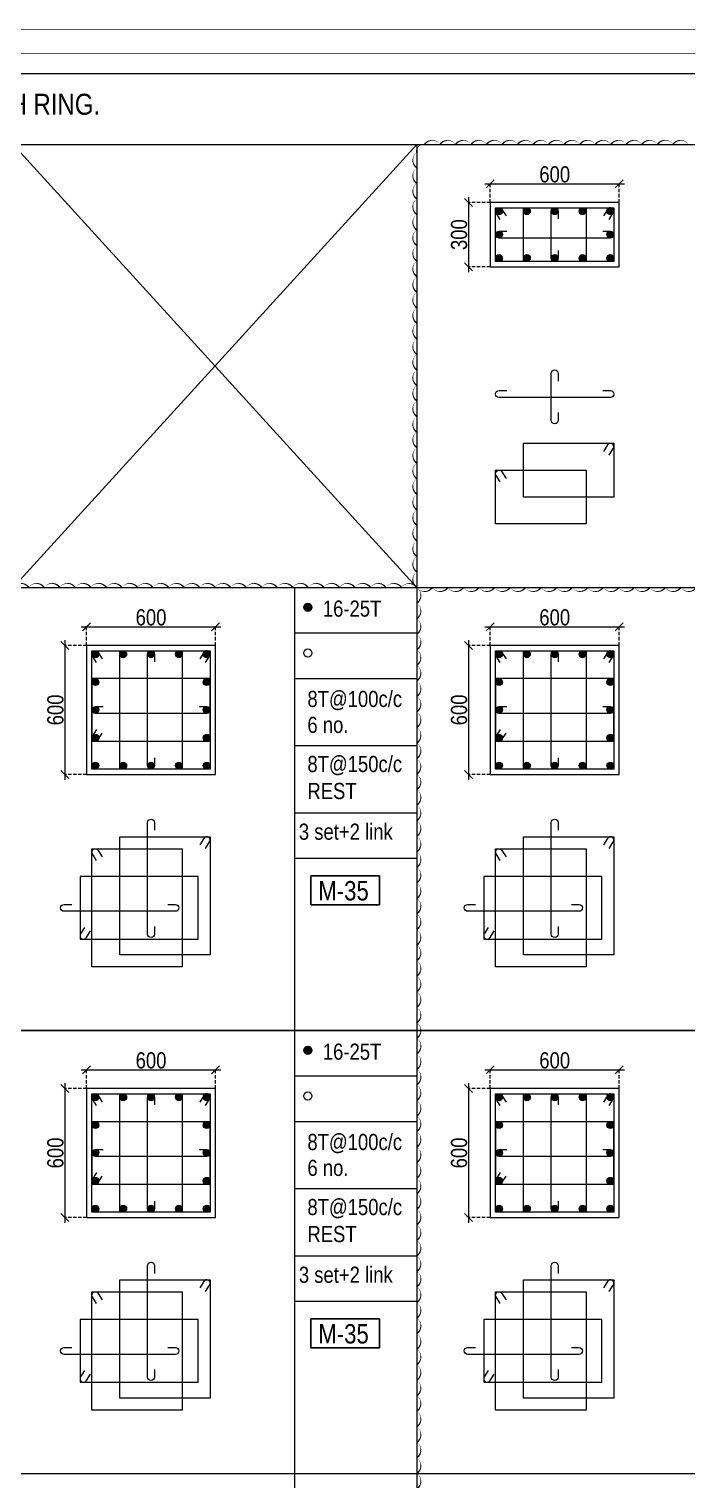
# Model space of a CAD drawing. Header units: millimetres. Extents: x 1112055 to 3390982, y -148532 to 766891.
# Drawn here: x 2221396 to 2233641, y 651617 to 678602 of the extents above; entities that cross this region are included whole.
import ezdxf
from ezdxf.enums import TextEntityAlignment as Align

# ---------------------------------------------------------------- set-up
doc = ezdxf.new("R2010")
doc.units = ezdxf.units.MM
doc.header["$PDMODE"] = 35
doc.header["$PDSIZE"] = -25
doc.linetypes.add('DASHED2', pattern=[0.375, 0.25, -0.125])
doc.linetypes.add('Hidden', pattern=[9.525, 6.35, -3.175])
for name, color, linetype, lineweight in [('B COL. SIZE DIM', 220, 'Continuous', 25), ('B COLSCH', 204, 'Continuous', 20), ('B COLUMN', 1, 'Hidden', 9), ('B P.C.C', 251, 'Continuous', 0), ('B STEEL', 34, 'Continuous', 15), ('B TITLE BLOCK', 250, 'Continuous', 0)]:
    doc.layers.add(name, color=color, linetype=linetype, lineweight=lineweight)
doc.layers.add('B TEXT', color=7, linetype='Continuous')
doc.styles.add('dim inside', font='romans.shx', dxfattribs={"width": 0.8, "height": 125})
doc.styles.add('SWINC', font='swissc.ttf')
doc.dimstyles.new('dim inside', dxfattribs={"dimtxt": 125, "dimasz": 100, "dimexe": 0, "dimexo": 0, "dimgap": 10, "dimtad": 0, "dimdec": 0, "dimzin": 0, "dimdsep": 46, "dimtxsty": 'dim inside', "dimblk": 'SMALL', "dimcen": 0.09, "dimadec": 0, "dimazin": 0, "dimtfac": 1, "dimtdec": 0, "dimtofl": 0, "dimtmove": 0, "dimatfit": 3, "dimfxl": 1, "dimtolj": 1, "dimtzin": 0, "dimarcsym": 2})

# ---------------------------------------------------------------- blocks, each defined once
blk = doc.blocks.new('_Oblique')
at = {"color": 0, "linetype": 'ByBlock', "lineweight": -2}
blk.add_line((-0.5, -0.5), (0.5, 0.5), dxfattribs=at)
blk = doc.blocks.new('*D3192')
at = {"layer": 'B COL. SIZE DIM', "color": 250, "lineweight": 9, "ltscale": 250, "transparency": 16777216}
blk.add_line((2222367, 659244), (2224967, 659244), dxfattribs=at)
at = {"layer": 'B COL. SIZE DIM', "color": 250, "linetype": 'DASHED2', "lineweight": 9, "ltscale": 250, "transparency": 16777216}
for p, q in [((2222467, 658899), (2222467, 659244)), ((2224867, 658899), (2224867, 659244))]:
    blk.add_line(p, q, dxfattribs=at)
at = {"layer": 'Defpoints', "color": 0, "transparency": 16777216}
for p in [(2224867, 659244), (2222467, 658899), (2224867, 658899)]:
    blk.add_point(p, dxfattribs=at)
at = {"layer": 'B COL. SIZE DIM', "color": 250, "lineweight": 9, "transparency": 16777216, "xscale": 150, "yscale": 150, "zscale": 150, "rotation": 180}
blk.add_blockref('_Oblique', (2222467, 659244), dxfattribs=at)
at = {"layer": 'B COL. SIZE DIM', "color": 250, "lineweight": 9, "transparency": 16777216, "xscale": 150, "yscale": 150, "zscale": 150}
blk.add_blockref('_Oblique', (2224867, 659244), dxfattribs=at)
at = {"layer": 'B COL. SIZE DIM', "color": 6, "transparency": 16777216, "insert": (2223667, 659419), "char_height": 300, "attachment_point": 5, "style": 'SWINC'}
blk.add_mtext('\\A1;600', dxfattribs=at)
blk = doc.blocks.new('*D3193')
at = {"layer": 'B COL. SIZE DIM', "color": 250, "lineweight": 9, "ltscale": 250, "transparency": 16777216}
blk.add_line((2222063, 658999), (2222063, 656399), dxfattribs=at)
at = {"layer": 'B COL. SIZE DIM', "color": 250, "linetype": 'DASHED2', "lineweight": 9, "ltscale": 250, "transparency": 16777216}
for p, q in [((2222467, 658899), (2222063, 658899)), ((2222467, 656499), (2222063, 656499))]:
    blk.add_line(p, q, dxfattribs=at)
at = {"layer": 'Defpoints', "color": 0, "transparency": 16777216}
for p in [(2222467, 658899), (2222063, 656499), (2222467, 656499)]:
    blk.add_point(p, dxfattribs=at)
at = {"layer": 'B COL. SIZE DIM', "color": 250, "lineweight": 9, "transparency": 16777216, "xscale": 150, "yscale": 150, "zscale": 150}
for p, rotation in [((2222063, 658899), 90), ((2222063, 656499), 270)]:
    blk.add_blockref('_Oblique', p, dxfattribs=dict(at, rotation=rotation))
at = {"layer": 'B COL. SIZE DIM', "color": 6, "transparency": 16777216, "insert": (2221888, 657699), "char_height": 300, "attachment_point": 5, "rotation": 90, "style": 'SWINC'}
blk.add_mtext('\\A1;600', dxfattribs=at)
blk = doc.blocks.new('*D3194')
at = {"layer": 'B COL. SIZE DIM', "color": 250, "lineweight": 9, "ltscale": 250, "transparency": 16777216}
blk.add_line((2222367, 667484), (2224967, 667484), dxfattribs=at)
at = {"layer": 'B COL. SIZE DIM', "color": 250, "linetype": 'DASHED2', "lineweight": 9, "ltscale": 250, "transparency": 16777216}
for p, q in [((2222467, 667139), (2222467, 667484)), ((2224867, 667139), (2224867, 667484))]:
    blk.add_line(p, q, dxfattribs=at)
at = {"layer": 'Defpoints', "color": 0, "transparency": 16777216}
for p in [(2224867, 667484), (2222467, 667139), (2224867, 667139)]:
    blk.add_point(p, dxfattribs=at)
at = {"layer": 'B COL. SIZE DIM', "color": 250, "lineweight": 9, "transparency": 16777216, "xscale": 150, "yscale": 150, "zscale": 150, "rotation": 180}
blk.add_blockref('_Oblique', (2222467, 667484), dxfattribs=at)
at = {"layer": 'B COL. SIZE DIM', "color": 250, "lineweight": 9, "transparency": 16777216, "xscale": 150, "yscale": 150, "zscale": 150}
blk.add_blockref('_Oblique', (2224867, 667484), dxfattribs=at)
at = {"layer": 'B COL. SIZE DIM', "color": 6, "transparency": 16777216, "insert": (2223667, 667659), "char_height": 300, "attachment_point": 5, "style": 'SWINC'}
blk.add_mtext('\\A1;600', dxfattribs=at)
blk = doc.blocks.new('*D3195')
at = {"layer": 'B COL. SIZE DIM', "color": 250, "lineweight": 9, "ltscale": 250, "transparency": 16777216}
blk.add_line((2222063, 667239), (2222063, 664639), dxfattribs=at)
at = {"layer": 'B COL. SIZE DIM', "color": 250, "linetype": 'DASHED2', "lineweight": 9, "ltscale": 250, "transparency": 16777216}
for p, q in [((2222467, 667139), (2222063, 667139)), ((2222467, 664739), (2222063, 664739))]:
    blk.add_line(p, q, dxfattribs=at)
at = {"layer": 'Defpoints', "color": 0, "transparency": 16777216}
for p in [(2222467, 667139), (2222063, 664739), (2222467, 664739)]:
    blk.add_point(p, dxfattribs=at)
at = {"layer": 'B COL. SIZE DIM', "color": 250, "lineweight": 9, "transparency": 16777216, "xscale": 150, "yscale": 150, "zscale": 150}
for p, rotation in [((2222063, 667139), 90), ((2222063, 664739), 270)]:
    blk.add_blockref('_Oblique', p, dxfattribs=dict(at, rotation=rotation))
at = {"layer": 'B COL. SIZE DIM', "color": 6, "transparency": 16777216, "insert": (2221888, 665939), "char_height": 300, "attachment_point": 5, "rotation": 90, "style": 'SWINC'}
blk.add_mtext('\\A1;600', dxfattribs=at)
blk = doc.blocks.new('*D3326')
at = {"layer": 'B COL. SIZE DIM', "color": 250, "lineweight": 9, "ltscale": 250, "transparency": 16777216}
blk.add_line((2229879, 659244), (2232479, 659244), dxfattribs=at)
at = {"layer": 'B COL. SIZE DIM', "color": 250, "linetype": 'DASHED2', "lineweight": 9, "ltscale": 250, "transparency": 16777216}
for p, q in [((2229979, 658899), (2229979, 659244)), ((2232379, 658899), (2232379, 659244))]:
    blk.add_line(p, q, dxfattribs=at)
at = {"layer": 'Defpoints', "color": 0, "transparency": 16777216}
for p in [(2232379, 659244), (2229979, 658899), (2232379, 658899)]:
    blk.add_point(p, dxfattribs=at)
at = {"layer": 'B COL. SIZE DIM', "color": 250, "lineweight": 9, "transparency": 16777216, "xscale": 150, "yscale": 150, "zscale": 150, "rotation": 180}
blk.add_blockref('_Oblique', (2229979, 659244), dxfattribs=at)
at = {"layer": 'B COL. SIZE DIM', "color": 250, "lineweight": 9, "transparency": 16777216, "xscale": 150, "yscale": 150, "zscale": 150}
blk.add_blockref('_Oblique', (2232379, 659244), dxfattribs=at)
at = {"layer": 'B COL. SIZE DIM', "color": 6, "transparency": 16777216, "insert": (2231179, 659419), "char_height": 300, "attachment_point": 5, "style": 'SWINC'}
blk.add_mtext('\\A1;600', dxfattribs=at)
blk = doc.blocks.new('*D3327')
at = {"layer": 'B COL. SIZE DIM', "color": 250, "lineweight": 9, "ltscale": 250, "transparency": 16777216}
blk.add_line((2229575, 658999), (2229575, 656399), dxfattribs=at)
at = {"layer": 'B COL. SIZE DIM', "color": 250, "linetype": 'DASHED2', "lineweight": 9, "ltscale": 250, "transparency": 16777216}
for p, q in [((2229979, 658899), (2229575, 658899)), ((2229979, 656499), (2229575, 656499))]:
    blk.add_line(p, q, dxfattribs=at)
at = {"layer": 'Defpoints', "color": 0, "transparency": 16777216}
for p in [(2229979, 658899), (2229575, 656499), (2229979, 656499)]:
    blk.add_point(p, dxfattribs=at)
at = {"layer": 'B COL. SIZE DIM', "color": 250, "lineweight": 9, "transparency": 16777216, "xscale": 150, "yscale": 150, "zscale": 150}
for p, rotation in [((2229575, 658899), 90), ((2229575, 656499), 270)]:
    blk.add_blockref('_Oblique', p, dxfattribs=dict(at, rotation=rotation))
at = {"layer": 'B COL. SIZE DIM', "color": 6, "transparency": 16777216, "insert": (2229400, 657699), "char_height": 300, "attachment_point": 5, "rotation": 90, "style": 'SWINC'}
blk.add_mtext('\\A1;600', dxfattribs=at)
blk = doc.blocks.new('*D3328')
at = {"layer": 'B COL. SIZE DIM', "color": 250, "lineweight": 9, "ltscale": 250, "transparency": 16777216}
blk.add_line((2229879, 667484), (2232479, 667484), dxfattribs=at)
at = {"layer": 'B COL. SIZE DIM', "color": 250, "linetype": 'DASHED2', "lineweight": 9, "ltscale": 250, "transparency": 16777216}
for p, q in [((2229979, 667139), (2229979, 667484)), ((2232379, 667139), (2232379, 667484))]:
    blk.add_line(p, q, dxfattribs=at)
at = {"layer": 'Defpoints', "color": 0, "transparency": 16777216}
for p in [(2232379, 667484), (2229979, 667139), (2232379, 667139)]:
    blk.add_point(p, dxfattribs=at)
at = {"layer": 'B COL. SIZE DIM', "color": 250, "lineweight": 9, "transparency": 16777216, "xscale": 150, "yscale": 150, "zscale": 150, "rotation": 180}
blk.add_blockref('_Oblique', (2229979, 667484), dxfattribs=at)
at = {"layer": 'B COL. SIZE DIM', "color": 250, "lineweight": 9, "transparency": 16777216, "xscale": 150, "yscale": 150, "zscale": 150}
blk.add_blockref('_Oblique', (2232379, 667484), dxfattribs=at)
at = {"layer": 'B COL. SIZE DIM', "color": 6, "transparency": 16777216, "insert": (2231179, 667659), "char_height": 300, "attachment_point": 5, "style": 'SWINC'}
blk.add_mtext('\\A1;600', dxfattribs=at)
blk = doc.blocks.new('*D3329')
at = {"layer": 'B COL. SIZE DIM', "color": 250, "lineweight": 9, "ltscale": 250, "transparency": 16777216}
blk.add_line((2229575, 667239), (2229575, 664639), dxfattribs=at)
at = {"layer": 'B COL. SIZE DIM', "color": 250, "linetype": 'DASHED2', "lineweight": 9, "ltscale": 250, "transparency": 16777216}
for p, q in [((2229979, 667139), (2229575, 667139)), ((2229979, 664739), (2229575, 664739))]:
    blk.add_line(p, q, dxfattribs=at)
at = {"layer": 'Defpoints', "color": 0, "transparency": 16777216}
for p in [(2229979, 667139), (2229575, 664739), (2229979, 664739)]:
    blk.add_point(p, dxfattribs=at)
at = {"layer": 'B COL. SIZE DIM', "color": 250, "lineweight": 9, "transparency": 16777216, "xscale": 150, "yscale": 150, "zscale": 150}
for p, rotation in [((2229575, 667139), 90), ((2229575, 664739), 270)]:
    blk.add_blockref('_Oblique', p, dxfattribs=dict(at, rotation=rotation))
at = {"layer": 'B COL. SIZE DIM', "color": 6, "transparency": 16777216, "insert": (2229400, 665939), "char_height": 300, "attachment_point": 5, "rotation": 90, "style": 'SWINC'}
blk.add_mtext('\\A1;600', dxfattribs=at)
blk = doc.blocks.new('*D3330')
at = {"layer": 'B COL. SIZE DIM', "color": 250, "lineweight": 9, "ltscale": 250, "transparency": 16777216}
blk.add_line((2229879, 675723), (2232479, 675723), dxfattribs=at)
at = {"layer": 'B COL. SIZE DIM', "color": 250, "linetype": 'DASHED2', "lineweight": 9, "ltscale": 250, "transparency": 16777216}
for p, q in [((2229979, 675378), (2229979, 675723)), ((2232379, 675378), (2232379, 675723))]:
    blk.add_line(p, q, dxfattribs=at)
at = {"layer": 'Defpoints', "color": 0, "transparency": 16777216}
for p in [(2232379, 675723), (2229979, 675378), (2232379, 675378)]:
    blk.add_point(p, dxfattribs=at)
at = {"layer": 'B COL. SIZE DIM', "color": 250, "lineweight": 9, "transparency": 16777216, "xscale": 150, "yscale": 150, "zscale": 150, "rotation": 180}
blk.add_blockref('_Oblique', (2229979, 675723), dxfattribs=at)
at = {"layer": 'B COL. SIZE DIM', "color": 250, "lineweight": 9, "transparency": 16777216, "xscale": 150, "yscale": 150, "zscale": 150}
blk.add_blockref('_Oblique', (2232379, 675723), dxfattribs=at)
at = {"layer": 'B COL. SIZE DIM', "color": 6, "transparency": 16777216, "insert": (2231179, 675898), "char_height": 300, "attachment_point": 5, "style": 'SWINC'}
blk.add_mtext('\\A1;600', dxfattribs=at)
blk = doc.blocks.new('*D3331')
at = {"layer": 'B COL. SIZE DIM', "color": 250, "lineweight": 9, "ltscale": 250, "transparency": 16777216}
blk.add_line((2229575, 675478), (2229575, 674078), dxfattribs=at)
at = {"layer": 'B COL. SIZE DIM', "color": 250, "linetype": 'DASHED2', "lineweight": 9, "ltscale": 250, "transparency": 16777216}
for p, q in [((2229979, 675378), (2229575, 675378)), ((2229979, 674178), (2229575, 674178))]:
    blk.add_line(p, q, dxfattribs=at)
at = {"layer": 'Defpoints', "color": 0, "transparency": 16777216}
for p in [(2229979, 675378), (2229575, 674178), (2229979, 674178)]:
    blk.add_point(p, dxfattribs=at)
at = {"layer": 'B COL. SIZE DIM', "color": 250, "lineweight": 9, "transparency": 16777216, "xscale": 150, "yscale": 150, "zscale": 150}
for p, rotation in [((2229575, 675378), 90), ((2229575, 674178), 270)]:
    blk.add_blockref('_Oblique', p, dxfattribs=dict(at, rotation=rotation))
at = {"layer": 'B COL. SIZE DIM', "color": 6, "transparency": 16777216, "insert": (2229400, 674778), "char_height": 300, "attachment_point": 5, "rotation": 90, "style": 'SWINC'}
blk.add_mtext('\\A1;300', dxfattribs=at)

msp = doc.modelspace()

# ---------------------------------------------------------------- hatches: boundary and pattern name
at = {"layer": 'B STEEL', "lineweight": 9, "ltscale": 0.5}
h = msp.add_hatch(color=34, dxfattribs=at)
edge = h.paths.add_edge_path()
edge.add_arc((2230143.3, 675214.5), 64, 0, 360)
h = msp.add_hatch(color=34, dxfattribs=at)
edge = h.paths.add_edge_path()
edge.add_arc((2230661.3, 675214.5), 64, 180, 540, ccw=False)
h = msp.add_hatch(color=34, dxfattribs=at)
edge = h.paths.add_edge_path()
edge.add_arc((2231179.2, 675214.5), 64, 180, 540, ccw=False)
h = msp.add_hatch(color=34, dxfattribs=at)
edge = h.paths.add_edge_path()
edge.add_arc((2231697.2, 675214.5), 64, 180, 540, ccw=False)
h = msp.add_hatch(color=34, dxfattribs=at)
edge = h.paths.add_edge_path()
edge.add_arc((2232215.2, 675214.5), 64, 180, 540, ccw=False)
h = msp.add_hatch(color=34, dxfattribs=at)
edge = h.paths.add_edge_path()
edge.add_arc((2230143.3, 674778.5), 64, 180, 540, ccw=False)
h = msp.add_hatch(color=34, dxfattribs=at)
edge = h.paths.add_edge_path()
edge.add_arc((2232215.2, 674778.5), 64, 180, 540, ccw=False)
h = msp.add_hatch(color=34, dxfattribs=at)
edge = h.paths.add_edge_path()
edge.add_arc((2230143.3, 674342.5), 64, 0, 360, ccw=False)
h = msp.add_hatch(color=34, dxfattribs=at)
edge = h.paths.add_edge_path()
edge.add_arc((2230661.3, 674342.5), 64, 180, 540, ccw=False)
h = msp.add_hatch(color=34, dxfattribs=at)
edge = h.paths.add_edge_path()
edge.add_arc((2231179.2, 674342.5), 64, 180, 540, ccw=False)
h = msp.add_hatch(color=34, dxfattribs=at)
edge = h.paths.add_edge_path()
edge.add_arc((2231697.2, 674342.5), 64, 180, 540, ccw=False)
h = msp.add_hatch(color=34, dxfattribs=at)
edge = h.paths.add_edge_path()
edge.add_arc((2232215.2, 674342.5), 64, -180, 180)
h = msp.add_hatch(color=34, dxfattribs=at)
edge = h.paths.add_edge_path()
edge.add_arc((2226585.1, 667847.8), 76.8, 0, 360)
h = msp.add_hatch(color=34, dxfattribs=at)
edge = h.paths.add_edge_path()
edge.add_arc((2222630.7, 666974.6), 64, 0, 360)
h = msp.add_hatch(color=34, dxfattribs=at)
edge = h.paths.add_edge_path()
edge.add_arc((2223148.7, 666974.6), 64, 180, 540, ccw=False)
h = msp.add_hatch(color=34, dxfattribs=at)
edge = h.paths.add_edge_path()
edge.add_arc((2223666.7, 666974.6), 64, 180, 540, ccw=False)
h = msp.add_hatch(color=34, dxfattribs=at)
edge = h.paths.add_edge_path()
edge.add_arc((2224184.7, 666974.6), 64, 180, 540, ccw=False)
h = msp.add_hatch(color=34, dxfattribs=at)
edge = h.paths.add_edge_path()
edge.add_arc((2224702.7, 666974.6), 64, 180, 540, ccw=False)
h = msp.add_hatch(color=34, dxfattribs=at)
edge = h.paths.add_edge_path()
edge.add_arc((2230143.3, 666974.6), 64, 0, 360)
h = msp.add_hatch(color=34, dxfattribs=at)
edge = h.paths.add_edge_path()
edge.add_arc((2230661.3, 666974.6), 64, 180, 540, ccw=False)
h = msp.add_hatch(color=34, dxfattribs=at)
edge = h.paths.add_edge_path()
edge.add_arc((2231179.2, 666974.6), 64, 180, 540, ccw=False)
h = msp.add_hatch(color=34, dxfattribs=at)
edge = h.paths.add_edge_path()
edge.add_arc((2231697.2, 666974.6), 64, 180, 540, ccw=False)
h = msp.add_hatch(color=34, dxfattribs=at)
edge = h.paths.add_edge_path()
edge.add_arc((2232215.2, 666974.6), 64, 180, 540, ccw=False)
h = msp.add_hatch(color=34, dxfattribs=at)
edge = h.paths.add_edge_path()
edge.add_arc((2222630.7, 666456.6), 64, 180, 540, ccw=False)
h = msp.add_hatch(color=34, dxfattribs=at)
edge = h.paths.add_edge_path()
edge.add_arc((2224702.7, 666456.6), 64, 180, 540, ccw=False)
h = msp.add_hatch(color=34, dxfattribs=at)
edge = h.paths.add_edge_path()
edge.add_arc((2230143.3, 666456.6), 64, 180, 540, ccw=False)
h = msp.add_hatch(color=34, dxfattribs=at)
edge = h.paths.add_edge_path()
edge.add_arc((2232215.2, 666456.6), 64, 180, 540, ccw=False)
h = msp.add_hatch(color=34, dxfattribs=at)
edge = h.paths.add_edge_path()
edge.add_arc((2222630.7, 665938.6), 64, 180, 540, ccw=False)
h = msp.add_hatch(color=34, dxfattribs=at)
edge = h.paths.add_edge_path()
edge.add_arc((2224702.7, 665938.6), 64, 180, 540, ccw=False)
h = msp.add_hatch(color=34, dxfattribs=at)
edge = h.paths.add_edge_path()
edge.add_arc((2230143.3, 665938.6), 64, 180, 540, ccw=False)
h = msp.add_hatch(color=34, dxfattribs=at)
edge = h.paths.add_edge_path()
edge.add_arc((2232215.2, 665938.6), 64, 180, 540, ccw=False)
h = msp.add_hatch(color=34, dxfattribs=at)
edge = h.paths.add_edge_path()
edge.add_arc((2222630.7, 665420.6), 64, 180, 540, ccw=False)
h = msp.add_hatch(color=34, dxfattribs=at)
edge = h.paths.add_edge_path()
edge.add_arc((2224702.7, 665420.6), 64, 180, 540, ccw=False)
h = msp.add_hatch(color=34, dxfattribs=at)
edge = h.paths.add_edge_path()
edge.add_arc((2230143.3, 665420.6), 64, 180, 540, ccw=False)
h = msp.add_hatch(color=34, dxfattribs=at)
edge = h.paths.add_edge_path()
edge.add_arc((2232215.2, 665420.6), 64, 180, 540, ccw=False)
h = msp.add_hatch(color=34, dxfattribs=at)
edge = h.paths.add_edge_path()
edge.add_arc((2222630.7, 664902.7), 64, 0, 360, ccw=False)
h = msp.add_hatch(color=34, dxfattribs=at)
edge = h.paths.add_edge_path()
edge.add_arc((2223148.7, 664902.7), 64, 180, 540, ccw=False)
h = msp.add_hatch(color=34, dxfattribs=at)
edge = h.paths.add_edge_path()
edge.add_arc((2223666.7, 664902.7), 64, 180, 540, ccw=False)
h = msp.add_hatch(color=34, dxfattribs=at)
edge = h.paths.add_edge_path()
edge.add_arc((2224184.7, 664902.7), 64, 180, 540, ccw=False)
h = msp.add_hatch(color=34, dxfattribs=at)
edge = h.paths.add_edge_path()
edge.add_arc((2224702.7, 664902.7), 64, -180, 180)
h = msp.add_hatch(color=34, dxfattribs=at)
edge = h.paths.add_edge_path()
edge.add_arc((2230143.3, 664902.7), 64, 0, 360, ccw=False)
h = msp.add_hatch(color=34, dxfattribs=at)
edge = h.paths.add_edge_path()
edge.add_arc((2230661.3, 664902.7), 64, 180, 540, ccw=False)
h = msp.add_hatch(color=34, dxfattribs=at)
edge = h.paths.add_edge_path()
edge.add_arc((2231179.2, 664902.7), 64, 180, 540, ccw=False)
h = msp.add_hatch(color=34, dxfattribs=at)
edge = h.paths.add_edge_path()
edge.add_arc((2231697.2, 664902.7), 64, 180, 540, ccw=False)
h = msp.add_hatch(color=34, dxfattribs=at)
edge = h.paths.add_edge_path()
edge.add_arc((2232215.2, 664902.7), 64, -180, 180)
h = msp.add_hatch(color=34, dxfattribs=at)
edge = h.paths.add_edge_path()
edge.add_arc((2226585.1, 659608), 76.8, 0, 360)
h = msp.add_hatch(color=34, dxfattribs=at)
edge = h.paths.add_edge_path()
edge.add_arc((2222630.7, 658734.8), 64, 0, 360)
h = msp.add_hatch(color=34, dxfattribs=at)
edge = h.paths.add_edge_path()
edge.add_arc((2223148.7, 658734.8), 64, 180, 540, ccw=False)
h = msp.add_hatch(color=34, dxfattribs=at)
edge = h.paths.add_edge_path()
edge.add_arc((2223666.7, 658734.8), 64, 180, 540, ccw=False)
h = msp.add_hatch(color=34, dxfattribs=at)
edge = h.paths.add_edge_path()
edge.add_arc((2224184.7, 658734.8), 64, 180, 540, ccw=False)
h = msp.add_hatch(color=34, dxfattribs=at)
edge = h.paths.add_edge_path()
edge.add_arc((2224702.7, 658734.8), 64, 180, 540, ccw=False)
h = msp.add_hatch(color=34, dxfattribs=at)
edge = h.paths.add_edge_path()
edge.add_arc((2230143.3, 658734.8), 64, 0, 360)
h = msp.add_hatch(color=34, dxfattribs=at)
edge = h.paths.add_edge_path()
edge.add_arc((2230661.3, 658734.8), 64, 180, 540, ccw=False)
h = msp.add_hatch(color=34, dxfattribs=at)
edge = h.paths.add_edge_path()
edge.add_arc((2231179.2, 658734.8), 64, 180, 540, ccw=False)
h = msp.add_hatch(color=34, dxfattribs=at)
edge = h.paths.add_edge_path()
edge.add_arc((2231697.2, 658734.8), 64, 180, 540, ccw=False)
h = msp.add_hatch(color=34, dxfattribs=at)
edge = h.paths.add_edge_path()
edge.add_arc((2232215.2, 658734.8), 64, 180, 540, ccw=False)
h = msp.add_hatch(color=34, dxfattribs=at)
edge = h.paths.add_edge_path()
edge.add_arc((2222630.7, 658216.8), 64, 180, 540, ccw=False)
h = msp.add_hatch(color=34, dxfattribs=at)
edge = h.paths.add_edge_path()
edge.add_arc((2224702.7, 658216.8), 64, 180, 540, ccw=False)
h = msp.add_hatch(color=34, dxfattribs=at)
edge = h.paths.add_edge_path()
edge.add_arc((2230143.3, 658216.8), 64, 180, 540, ccw=False)
h = msp.add_hatch(color=34, dxfattribs=at)
edge = h.paths.add_edge_path()
edge.add_arc((2232215.2, 658216.8), 64, 180, 540, ccw=False)
h = msp.add_hatch(color=34, dxfattribs=at)
edge = h.paths.add_edge_path()
edge.add_arc((2222630.7, 657698.8), 64, 180, 540, ccw=False)
h = msp.add_hatch(color=34, dxfattribs=at)
edge = h.paths.add_edge_path()
edge.add_arc((2224702.7, 657698.8), 64, 180, 540, ccw=False)
h = msp.add_hatch(color=34, dxfattribs=at)
edge = h.paths.add_edge_path()
edge.add_arc((2230143.3, 657698.8), 64, 180, 540, ccw=False)
h = msp.add_hatch(color=34, dxfattribs=at)
edge = h.paths.add_edge_path()
edge.add_arc((2232215.2, 657698.8), 64, 180, 540, ccw=False)
h = msp.add_hatch(color=34, dxfattribs=at)
edge = h.paths.add_edge_path()
edge.add_arc((2222630.7, 657180.8), 64, 180, 540, ccw=False)
h = msp.add_hatch(color=34, dxfattribs=at)
edge = h.paths.add_edge_path()
edge.add_arc((2224702.7, 657180.8), 64, 180, 540, ccw=False)
h = msp.add_hatch(color=34, dxfattribs=at)
edge = h.paths.add_edge_path()
edge.add_arc((2230143.3, 657180.8), 64, 180, 540, ccw=False)
h = msp.add_hatch(color=34, dxfattribs=at)
edge = h.paths.add_edge_path()
edge.add_arc((2232215.2, 657180.8), 64, 180, 540, ccw=False)
h = msp.add_hatch(color=34, dxfattribs=at)
edge = h.paths.add_edge_path()
edge.add_arc((2222630.7, 656662.8), 64, 0, 360, ccw=False)
h = msp.add_hatch(color=34, dxfattribs=at)
edge = h.paths.add_edge_path()
edge.add_arc((2223148.7, 656662.8), 64, 180, 540, ccw=False)
h = msp.add_hatch(color=34, dxfattribs=at)
edge = h.paths.add_edge_path()
edge.add_arc((2223666.7, 656662.8), 64, 180, 540, ccw=False)
h = msp.add_hatch(color=34, dxfattribs=at)
edge = h.paths.add_edge_path()
edge.add_arc((2224184.7, 656662.8), 64, 180, 540, ccw=False)
h = msp.add_hatch(color=34, dxfattribs=at)
edge = h.paths.add_edge_path()
edge.add_arc((2224702.7, 656662.8), 64, -180, 180)
h = msp.add_hatch(color=34, dxfattribs=at)
edge = h.paths.add_edge_path()
edge.add_arc((2230143.3, 656662.8), 64, 0, 360, ccw=False)
h = msp.add_hatch(color=34, dxfattribs=at)
edge = h.paths.add_edge_path()
edge.add_arc((2230661.3, 656662.8), 64, 180, 540, ccw=False)
h = msp.add_hatch(color=34, dxfattribs=at)
edge = h.paths.add_edge_path()
edge.add_arc((2231179.2, 656662.8), 64, 180, 540, ccw=False)
h = msp.add_hatch(color=34, dxfattribs=at)
edge = h.paths.add_edge_path()
edge.add_arc((2231697.2, 656662.8), 64, 180, 540, ccw=False)
h = msp.add_hatch(color=34, dxfattribs=at)
edge = h.paths.add_edge_path()
edge.add_arc((2232215.2, 656662.8), 64, -180, 180)

# ---------------------------------------------------------------- linework, layer by layer
msp.add_line((2203002.6, 659976.3), (2389841.5, 659976.3))
at = {"layer": 'B COLSCH', "color": 250, "lineweight": 0}
for p, q in [((2203002.6, 677775), (2375997.6, 677775)), ((2203002.6, 676456), (2375997.6, 676456)), ((2228613.2, 668216.1), (2221100.7, 676456)), ((2221100.7, 668216.1), (2228613.2, 676456)), ((2228613.2, 676456), (2228613.2, 618141.8)), ((2203002.6, 668216.1), (2375997.6, 668216.1)), ((2226338.8, 668216.1), (2226338.8, 627016.9)), ((2226338.8, 667371.1), (2228613.2, 667371.1)), ((2226338.8, 666526.1), (2228613.2, 666526.1)), ((2226338.8, 665276.3), (2228613.2, 665276.3)), ((2226338.8, 664026.6), (2228613.2, 664026.6)), ((2226338.8, 663181.6), (2228613.2, 663181.6)), ((2203002.6, 659976.3), (2375997.6, 659976.3)), ((2226338.8, 659131.3), (2228613.2, 659131.3)), ((2226338.8, 658286.3), (2228613.2, 658286.3)), ((2226338.8, 657036.5), (2228613.2, 657036.5)), ((2226338.8, 655786.7), (2228613.2, 655786.7)), ((2226338.8, 654941.7), (2228613.2, 654941.7)), ((2203002.6, 651736.4), (2375997.6, 651736.4))]:
    msp.add_line(p, q, dxfattribs=at)
at = {"layer": 'B COLUMN', "color": 1, "linetype": 'ByBlock', "lineweight": 20}
for points in [[(2229979.2, 674178.5), (2232379.2, 674178.5), (2232379.2, 675378.5), (2229979.2, 675378.5)], [(2222466.7, 664738.6), (2224866.7, 664738.6), (2224866.7, 667138.6), (2222466.7, 667138.6)], [(2229979.2, 664738.6), (2232379.2, 664738.6), (2232379.2, 667138.6), (2229979.2, 667138.6)], [(2222466.7, 656498.8), (2224866.7, 656498.8), (2224866.7, 658898.8), (2222466.7, 658898.8)], [(2229979.2, 656498.8), (2232379.2, 656498.8), (2232379.2, 658898.8), (2229979.2, 658898.8)]]:
    msp.add_lwpolyline(points, close=True, dxfattribs=at)
at = {"layer": 'B P.C.C', "color": 3, "lineweight": 0}
for points in [[(2233669.2, 676456, 0, 28.9, 0.5205671), (2233380.2, 676456, 0, 28.9, 0.5205671), (2233091.1, 676456, 0, 28.9, 0.5205671), (2232802.1, 676456, 0, 28.9, 0.5205671), (2232513.1, 676456, 0, 28.9, 0.5205671), (2232224, 676456, 0, 28.9, 0.5205671), (2231935, 676456, 0, 28.9, 0.5205671), (2231646, 676456, 0, 28.9, 0.5205671), (2231357, 676456, 0, 28.9, 0.5205671), (2231067.9, 676456, 0, 28.9, 0.5205671), (2230778.9, 676456, 0, 28.9, 0.5205671), (2230489.9, 676456, 0, 28.9, 0.5205671), (2230200.8, 676456, 0, 28.9, 0.5205671), (2229911.8, 676456, 0, 28.9, 0.5205671), (2229622.8, 676456, 0, 28.9, 0.5205671), (2229333.7, 676456, 0, 28.9, 0.5205671), (2229044.7, 676456, 0, 28.9, 0.5205671), (2228755.7, 676456, 0, 28.9, 0.5205671), (2228613.2, 676309.4, 0, 28.9, 0.5205671), (2228613.2, 676020.4, 0, 28.9, 0.5205671), (2228613.2, 675731.3, 0, 28.9, 0.5205671), (2228613.2, 675442.3, 0, 28.9, 0.5205671), (2228613.2, 675153.3, 0, 28.9, 0.5205671), (2228613.2, 674864.3, 0, 28.9, 0.5205671), (2228613.2, 674575.2, 0, 28.9, 0.5205671), (2228613.2, 674286.2, 0, 28.9, 0.5205671), (2228613.2, 673997.2, 0, 28.9, 0.5205671), (2228613.2, 673708.1, 0, 28.9, 0.5205671), (2228613.2, 673419.1, 0, 28.9, 0.5205671), (2228613.2, 673130.1, 0, 28.9, 0.5205671), (2228613.2, 672841, 0, 28.9, 0.5205671), (2228613.2, 672552, 0, 28.9, 0.5205671), (2228613.2, 672263, 0, 28.9, 0.5205671), (2228613.2, 671974, 0, 28.9, 0.5205671), (2228613.2, 671684.9, 0, 28.9, 0.5205671), (2228613.2, 671395.9, 0, 28.9, 0.5205671), (2228613.2, 671106.9, 0, 28.9, 0.5205671), (2228613.2, 670817.8, 0, 28.9, 0.5205671), (2228613.2, 670528.8, 0, 28.9, 0.5205671), (2228613.2, 670239.8, 0, 28.9, 0.5205671), (2228613.2, 669950.7, 0, 28.9, 0.5205671), (2228613.2, 669661.7, 0, 28.9, 0.5205671), (2228613.2, 669372.7, 0, 28.9, 0.5205671), (2228613.2, 669083.7, 0, 28.9, 0.5205671), (2228613.2, 668794.6, 0, 28.9, 0.5205671), (2228613.2, 668505.6, 0, 28.9, 0.5205671), (2228613.2, 668216.1, 0, 28.9, 0.5205671), (2228902.2, 668216.1, 0, 28.9, 0.5205671), (2229191.3, 668216.1, 0, 28.9, 0.5205671), (2229480.3, 668216.1, 0, 28.9, 0.5205671), (2229769.3, 668216.1, 0, 28.9, 0.5205671), (2230058.4, 668216.1, 0, 28.9, 0.5205671), (2230347.4, 668216.1, 0, 28.9, 0.5205671), (2230636.4, 668216.1, 0, 28.9, 0.5205671), (2230925.4, 668216.1, 0, 28.9, 0.5205671), (2231214.5, 668216.1, 0, 28.9, 0.5205671), (2231503.5, 668216.1, 0, 28.9, 0.5205671), (2231792.5, 668216.1, 0, 28.9, 0.5205671), (2232081.6, 668216.1, 0, 28.9, 0.5205671), (2232370.6, 668216.1, 0, 28.9, 0.5205671), (2232659.6, 668216.1, 0, 28.9, 0.5205671), (2232948.7, 668216.1, 0, 28.9, 0.5205671), (2233237.7, 668216.1, 0, 28.9, 0.5205671), (2233526.7, 668216.1, 0, 28.9, 0.5205671), (2233815.7, 668216.1, 0, 28.9, 0.5205671)], [(2221100.7, 668216.1, 0, 28.9, -0.5205671), (2221389.7, 668216.1, 0, 28.9, -0.5205671), (2221678.7, 668216.1, 0, 28.9, -0.5205671), (2221967.8, 668216.1, 0, 28.9, -0.5205671), (2222256.8, 668216.1, 0, 28.9, -0.5205671), (2222545.8, 668216.1, 0, 28.9, -0.5205671), (2222834.9, 668216.1, 0, 28.9, -0.5205671), (2223123.9, 668216.1, 0, 28.9, -0.5205671), (2223412.9, 668216.1, 0, 28.9, -0.5205671), (2223702, 668216.1, 0, 28.9, -0.5205671), (2223991, 668216.1, 0, 28.9, -0.5205671), (2224280, 668216.1, 0, 28.9, -0.5205671), (2224569, 668216.1, 0, 28.9, -0.5205671), (2224858.1, 668216.1, 0, 28.9, -0.5205671), (2225147.1, 668216.1, 0, 28.9, -0.5205671), (2225436.1, 668216.1, 0, 28.9, -0.5205671), (2225725.2, 668216.1, 0, 28.9, -0.5205671), (2226014.2, 668216.1, 0, 28.9, -0.5205671), (2226303.2, 668216.1, 0, 28.9, -0.5205671), (2226592.3, 668216.1, 0, 28.9, -0.5205671), (2226881.3, 668216.1, 0, 28.9, -0.5205671), (2227170.3, 668216.1, 0, 28.9, -0.5205671), (2227459.3, 668216.1, 0, 28.9, -0.5205671), (2227748.4, 668216.1, 0, 28.9, -0.5205671), (2228037.4, 668216.1, 0, 28.9, -0.5205671), (2228326.4, 668216.1, 0, 28.9, -0.5205671), (2228613.2, 668213.8, 0, 28.9, -0.5205671), (2228613.2, 667924.8, 0, 28.9, -0.5205671), (2228613.2, 667635.8, 0, 28.9, -0.5205671), (2228613.2, 667346.8, 0, 28.9, -0.5205671), (2228613.2, 667057.7, 0, 28.9, -0.5205671), (2228613.2, 666768.7, 0, 28.9, -0.5205671), (2228613.2, 666479.7, 0, 28.9, -0.5205671), (2228613.2, 666190.6, 0, 28.9, -0.5205671), (2228613.2, 665901.6, 0, 28.9, -0.5205671), (2228613.2, 665612.6, 0, 28.9, -0.5205671), (2228613.2, 665323.5, 0, 28.9, -0.5205671), (2228613.2, 665034.5, 0, 28.9, -0.5205671), (2228613.2, 664745.5, 0, 28.9, -0.5205671), (2228613.2, 664456.5, 0, 28.9, -0.5205671), (2228613.2, 664167.4, 0, 28.9, -0.5205671), (2228613.2, 663878.4, 0, 28.9, -0.5205671), (2228613.2, 663589.4, 0, 28.9, -0.5205671), (2228613.2, 663300.3, 0, 28.9, -0.5205671), (2228613.2, 663011.3, 0, 28.9, -0.5205671), (2228613.2, 662722.3, 0, 28.9, -0.5205671), (2228613.2, 662433.2, 0, 28.9, -0.5205671), (2228613.2, 662144.2, 0, 28.9, -0.5205671), (2228613.2, 661855.2, 0, 28.9, -0.5205671), (2228613.2, 661566.2, 0, 28.9, -0.5205671), (2228613.2, 661277.1, 0, 28.9, -0.5205671), (2228613.2, 660988.1, 0, 28.9, -0.5205671), (2228613.2, 660699.1, 0, 28.9, -0.5205671), (2228613.2, 660410, 0, 28.9, -0.5205671), (2228613.2, 660121, 0, 28.9, -0.5205671), (2228613.2, 659832, 0, 28.9, -0.5205671), (2228613.2, 659542.9, 0, 28.9, -0.5205671), (2228613.2, 659253.9, 0, 28.9, -0.5205671), (2228613.2, 658964.9, 0, 28.9, -0.5205671), (2228613.2, 658675.9, 0, 28.9, -0.5205671), (2228613.2, 658386.8, 0, 28.9, -0.5205671), (2228613.2, 658097.8, 0, 28.9, -0.5205671), (2228613.2, 657808.8, 0, 28.9, -0.5205671), (2228613.2, 657519.7, 0, 28.9, -0.5205671), (2228613.2, 657230.7, 0, 28.9, -0.5205671), (2228613.2, 656941.7, 0, 28.9, -0.5205671), (2228613.2, 656652.6, 0, 28.9, -0.5205671), (2228613.2, 656363.6, 0, 28.9, -0.5205671), (2228613.2, 656074.6, 0, 28.9, -0.5205671), (2228613.2, 655785.6, 0, 28.9, -0.5205671), (2228613.2, 655496.5, 0, 28.9, -0.5205671), (2228613.2, 655207.5, 0, 28.9, -0.5205671), (2228613.2, 654918.5, 0, 28.9, -0.5205671), (2228613.2, 654629.4, 0, 28.9, -0.5205671), (2228613.2, 654340.4, 0, 28.9, -0.5205671), (2228613.2, 654051.4, 0, 28.9, -0.5205671), (2228613.2, 653762.3, 0, 28.9, -0.5205671), (2228613.2, 653473.3, 0, 28.9, -0.5205671), (2228613.2, 653184.3, 0, 28.9, -0.5205671), (2228613.2, 652895.3, 0, 28.9, -0.5205671), (2228613.2, 652606.2, 0, 28.9, -0.5205671), (2228613.2, 652317.2, 0, 28.9, -0.5205671), (2228613.2, 652028.2, 0, 28.9, -0.5205671), (2228613.2, 651739.1, 0, 28.9, -0.5205671), (2228613.2, 651450.1, 0, 28.9, -0.5205671)]]:
    msp.add_lwpolyline(points, format="xyseb", dxfattribs=at)
at = {"layer": 'B STEEL', "color": 34, "lineweight": 9, "ltscale": 0.5}
for points in [[(2230163.5, 675059.4), (2230088.7, 675180.9, -1), (2230197.8, 675248), (2230272.6, 675126.5)], [(2231243.3, 674485.1), (2231243.3, 674342.5, -1), (2231115.2, 674342.5), (2231115.2, 675214.5, -1), (2231243.3, 675214.5), (2231243.3, 675071.8)], [(2232195, 675059.4), (2232269.7, 675180.9, 1), (2232160.7, 675248), (2232085.9, 675126.5)], [(2232072.6, 674842.5), (2232215.2, 674842.5, -1), (2232215.2, 674714.5), (2230143.3, 674714.5, -1), (2230143.3, 674842.5), (2230285.9, 674842.5)], [(2231243.3, 671468), (2231243.3, 671325.3, -1), (2231115.2, 671325.3), (2231115.2, 672197.3, -1), (2231243.3, 672197.3), (2231243.3, 672054.6)], [(2232072.6, 671876.8), (2232215.2, 671876.8, -1), (2232215.2, 671748.8), (2230143.3, 671748.8, -1), (2230143.3, 671876.8), (2230285.9, 671876.8)], [(2232195, 670678.6), (2232269.7, 670800.1, 1), (2232160.7, 670867.2), (2232085.9, 670745.7)], [(2230163.5, 670178.6), (2230088.7, 670300.1, -1), (2230197.8, 670367.2), (2230272.6, 670245.7)], [(2222651, 666819.6), (2222576.2, 666941.1, -1), (2222685.3, 667008.2), (2222760, 666886.7)], [(2223730.7, 665045.3), (2223730.7, 664902.7, -1), (2223602.7, 664902.7), (2223602.7, 666974.6, -1), (2223730.7, 666974.6), (2223730.7, 666832)], [(2224682.5, 666819.6), (2224757.2, 666941.1, 1), (2224648.2, 667008.2), (2224573.4, 666886.7)], [(2230163.5, 666819.6), (2230088.7, 666941.1, -1), (2230197.8, 667008.2), (2230272.6, 666886.7)], [(2231243.3, 665045.3), (2231243.3, 664902.7, -1), (2231115.2, 664902.7), (2231115.2, 666974.6, -1), (2231243.3, 666974.6), (2231243.3, 666832)], [(2232195, 666819.6), (2232269.7, 666941.1, 1), (2232160.7, 667008.2), (2232085.9, 666886.7)], [(2224560.1, 666002.7), (2224702.7, 666002.7, -1), (2224702.7, 665874.6), (2222630.7, 665874.6, -1), (2222630.7, 666002.7), (2222773.4, 666002.7)], [(2232072.6, 666002.7), (2232215.2, 666002.7, -1), (2232215.2, 665874.6), (2230143.3, 665874.6, -1), (2230143.3, 666002.7), (2230285.9, 666002.7)], [(2222651, 665575.7), (2222576.2, 665454.2, 1), (2222685.3, 665387.1), (2222760, 665508.6)], [(2230163.5, 665575.7), (2230088.7, 665454.2, 1), (2230197.8, 665387.1), (2230272.6, 665508.6)], [(2223730.7, 661913), (2223730.7, 661770.3, -1), (2223602.7, 661770.3), (2223602.7, 663842.3, -1), (2223730.7, 663842.3), (2223730.7, 663699.7)], [(2231243.3, 661913), (2231243.3, 661770.3, -1), (2231115.2, 661770.3), (2231115.2, 663842.3, -1), (2231243.3, 663842.3), (2231243.3, 663699.7)], [(2224682.5, 663361.8), (2224757.2, 663483.3, 1), (2224648.2, 663550.4), (2224573.4, 663428.9)], [(2232195, 663361.8), (2232269.7, 663483.3, 1), (2232160.7, 663550.4), (2232085.9, 663428.9)], [(2222651, 663138.7), (2222576.2, 663260.2, -1), (2222685.3, 663327.3), (2222760, 663205.8)], [(2230163.5, 663138.7), (2230088.7, 663260.2, -1), (2230197.8, 663327.3), (2230272.6, 663205.8)], [(2223977.5, 662321.8), (2224120.2, 662321.8, -1), (2224120.2, 662193.8), (2222048.2, 662193.8, -1), (2222048.2, 662321.8), (2222190.9, 662321.8)], [(2231490.1, 662321.8), (2231632.7, 662321.8, -1), (2231632.7, 662193.8), (2229560.8, 662193.8, -1), (2229560.8, 662321.8), (2229703.4, 662321.8)], [(2222429.7, 661894.8), (2222354.9, 661773.4, 1), (2222464, 661706.2), (2222538.8, 661827.7)], [(2229942.2, 661894.8), (2229867.5, 661773.4, 1), (2229976.5, 661706.2), (2230051.3, 661827.7)], [(2222651, 658579.7), (2222576.2, 658701.2, -1), (2222685.3, 658768.3), (2222760, 658646.8)], [(2223730.7, 656805.5), (2223730.7, 656662.8, -1), (2223602.7, 656662.8), (2223602.7, 658734.8, -1), (2223730.7, 658734.8), (2223730.7, 658592.1)], [(2224682.5, 658579.7), (2224757.2, 658701.2, 1), (2224648.2, 658768.3), (2224573.4, 658646.8)], [(2230163.5, 658579.7), (2230088.7, 658701.2, -1), (2230197.8, 658768.3), (2230272.6, 658646.8)], [(2231243.3, 656805.5), (2231243.3, 656662.8, -1), (2231115.2, 656662.8), (2231115.2, 658734.8, -1), (2231243.3, 658734.8), (2231243.3, 658592.1)], [(2232195, 658579.7), (2232269.7, 658701.2, 1), (2232160.7, 658768.3), (2232085.9, 658646.8)], [(2224560.1, 657762.8), (2224702.7, 657762.8, -1), (2224702.7, 657634.8), (2222630.7, 657634.8, -1), (2222630.7, 657762.8), (2222773.4, 657762.8)], [(2232072.6, 657762.8), (2232215.2, 657762.8, -1), (2232215.2, 657634.8), (2230143.3, 657634.8, -1), (2230143.3, 657762.8), (2230285.9, 657762.8)], [(2222651, 657335.8), (2222576.2, 657214.4, 1), (2222685.3, 657147.2), (2222760, 657268.7)], [(2230163.5, 657335.8), (2230088.7, 657214.4, 1), (2230197.8, 657147.2), (2230272.6, 657268.7)], [(2223730.7, 653673.1), (2223730.7, 653530.5, -1), (2223602.7, 653530.5), (2223602.7, 655602.5, -1), (2223730.7, 655602.5), (2223730.7, 655459.8)], [(2231243.3, 653673.1), (2231243.3, 653530.5, -1), (2231115.2, 653530.5), (2231115.2, 655602.5, -1), (2231243.3, 655602.5), (2231243.3, 655459.8)], [(2224682.5, 655122), (2224757.2, 655243.4, 1), (2224648.2, 655310.6), (2224573.4, 655189.1)], [(2232195, 655122), (2232269.7, 655243.4, 1), (2232160.7, 655310.6), (2232085.9, 655189.1)], [(2222651, 654898.9), (2222576.2, 655020.4, -1), (2222685.3, 655087.5), (2222760, 654966)], [(2230163.5, 654898.9), (2230088.7, 655020.4, -1), (2230197.8, 655087.5), (2230272.6, 654966)], [(2223977.5, 654082), (2224120.2, 654082, -1), (2224120.2, 653953.9), (2222048.2, 653953.9, -1), (2222048.2, 654082), (2222190.9, 654082)], [(2231490.1, 654082), (2231632.7, 654082, -1), (2231632.7, 653953.9), (2229560.8, 653953.9, -1), (2229560.8, 654082), (2229703.4, 654082)], [(2222429.7, 653655), (2222354.9, 653533.5, 1), (2222464, 653466.4), (2222538.8, 653587.9)], [(2229942.2, 653655), (2229867.5, 653533.5, 1), (2229976.5, 653466.4), (2230051.3, 653587.9)]]:
    msp.add_lwpolyline(points, format="xyb", dxfattribs=at)
for points in [[(2231761.3, 675278.5), (2231761.3, 674278.5), (2230079.2, 674278.5), (2230079.2, 675278.5)], [(2232279.2, 675278.5), (2232279.2, 674278.5), (2230597.2, 674278.5), (2230597.2, 675278.5)], [(2232279.2, 670897.6), (2232279.2, 669897.6), (2230597.2, 669897.6), (2230597.2, 670897.6)], [(2231761.3, 670397.6), (2231761.3, 669397.6), (2230079.2, 669397.6), (2230079.2, 670397.6)], [(2224248.7, 667038.6), (2224248.7, 664838.6), (2222566.7, 664838.6), (2222566.7, 667038.6)], [(2224766.7, 667038.6), (2224766.7, 664838.6), (2223084.7, 664838.6), (2223084.7, 667038.6)], [(2231761.3, 667038.6), (2231761.3, 664838.6), (2230079.2, 664838.6), (2230079.2, 667038.6)], [(2232279.2, 667038.6), (2232279.2, 664838.6), (2230597.2, 664838.6), (2230597.2, 667038.6)], [(2222566.7, 665356.6), (2224766.7, 665356.6), (2224766.7, 666520.6), (2222566.7, 666520.6)], [(2230079.2, 665356.6), (2232279.2, 665356.6), (2232279.2, 666520.6), (2230079.2, 666520.6)], [(2224766.7, 663580.9), (2224766.7, 661380.9), (2223084.7, 661380.9), (2223084.7, 663580.9)], [(2232279.2, 663580.9), (2232279.2, 661380.9), (2230597.2, 661380.9), (2230597.2, 663580.9)], [(2224248.7, 663357.8), (2224248.7, 661157.8), (2222566.7, 661157.8), (2222566.7, 663357.8)], [(2231761.3, 663357.8), (2231761.3, 661157.8), (2230079.2, 661157.8), (2230079.2, 663357.8)], [(2222345.4, 661675.8), (2224545.4, 661675.8), (2224545.4, 662839.8), (2222345.4, 662839.8)], [(2229858, 661675.8), (2232058, 661675.8), (2232058, 662839.8), (2229858, 662839.8)], [(2224248.7, 658798.8), (2224248.7, 656598.8), (2222566.7, 656598.8), (2222566.7, 658798.8)], [(2224766.7, 658798.8), (2224766.7, 656598.8), (2223084.7, 656598.8), (2223084.7, 658798.8)], [(2231761.3, 658798.8), (2231761.3, 656598.8), (2230079.2, 656598.8), (2230079.2, 658798.8)], [(2232279.2, 658798.8), (2232279.2, 656598.8), (2230597.2, 656598.8), (2230597.2, 658798.8)], [(2222566.7, 657116.8), (2224766.7, 657116.8), (2224766.7, 658280.8), (2222566.7, 658280.8)], [(2230079.2, 657116.8), (2232279.2, 657116.8), (2232279.2, 658280.8), (2230079.2, 658280.8)], [(2224766.7, 655341), (2224766.7, 653141), (2223084.7, 653141), (2223084.7, 655341)], [(2232279.2, 655341), (2232279.2, 653141), (2230597.2, 653141), (2230597.2, 655341)], [(2224248.7, 655117.9), (2224248.7, 652917.9), (2222566.7, 652917.9), (2222566.7, 655117.9)], [(2231761.3, 655117.9), (2231761.3, 652917.9), (2230079.2, 652917.9), (2230079.2, 655117.9)], [(2222345.4, 653435.9), (2224545.4, 653435.9), (2224545.4, 654600), (2222345.4, 654600)], [(2229858, 653435.9), (2232058, 653435.9), (2232058, 654600), (2229858, 654600)]]:
    msp.add_lwpolyline(points, close=True, dxfattribs=at)
for centre, radius in [((2230143.3, 675214.5), 64), ((2230661.3, 675214.5), 64), ((2231179.2, 675214.5), 64), ((2231697.2, 675214.5), 64), ((2232215.2, 675214.5), 64), ((2230143.3, 674778.5), 64), ((2232215.2, 674778.5), 64), ((2230143.3, 674342.5), 64), ((2230661.3, 674342.5), 64), ((2231179.2, 674342.5), 64), ((2231697.2, 674342.5), 64), ((2232215.2, 674342.5), 64), ((2226585.1, 667847.8), 76.8), ((2226585.1, 666997.5), 76.8), ((2222630.7, 666974.6), 64), ((2223148.7, 666974.6), 64), ((2223666.7, 666974.6), 64), ((2224184.7, 666974.6), 64), ((2224702.7, 666974.6), 64), ((2230143.3, 666974.6), 64), ((2230661.3, 666974.6), 64), ((2231179.2, 666974.6), 64), ((2231697.2, 666974.6), 64), ((2232215.2, 666974.6), 64), ((2222630.7, 666456.6), 64), ((2224702.7, 666456.6), 64), ((2230143.3, 666456.6), 64), ((2232215.2, 666456.6), 64), ((2222630.7, 665938.6), 64), ((2224702.7, 665938.6), 64), ((2230143.3, 665938.6), 64), ((2232215.2, 665938.6), 64), ((2222630.7, 665420.6), 64), ((2224702.7, 665420.6), 64), ((2230143.3, 665420.6), 64), ((2232215.2, 665420.6), 64), ((2222630.7, 664902.7), 64), ((2223148.7, 664902.7), 64), ((2223666.7, 664902.7), 64), ((2224184.7, 664902.7), 64), ((2224702.7, 664902.7), 64), ((2230143.3, 664902.7), 64), ((2230661.3, 664902.7), 64), ((2231179.2, 664902.7), 64), ((2231697.2, 664902.7), 64), ((2232215.2, 664902.7), 64), ((2226585.1, 659608), 76.8), ((2222630.7, 658734.8), 64), ((2223148.7, 658734.8), 64), ((2223666.7, 658734.8), 64), ((2224184.7, 658734.8), 64), ((2224702.7, 658734.8), 64), ((2226585.1, 658757.7), 76.8), ((2230143.3, 658734.8), 64), ((2230661.3, 658734.8), 64), ((2231179.2, 658734.8), 64), ((2231697.2, 658734.8), 64), ((2232215.2, 658734.8), 64), ((2222630.7, 658216.8), 64), ((2224702.7, 658216.8), 64), ((2230143.3, 658216.8), 64), ((2232215.2, 658216.8), 64), ((2222630.7, 657698.8), 64), ((2224702.7, 657698.8), 64), ((2230143.3, 657698.8), 64), ((2232215.2, 657698.8), 64), ((2222630.7, 657180.8), 64), ((2224702.7, 657180.8), 64), ((2230143.3, 657180.8), 64), ((2232215.2, 657180.8), 64), ((2222630.7, 656662.8), 64), ((2223148.7, 656662.8), 64), ((2223666.7, 656662.8), 64), ((2224184.7, 656662.8), 64), ((2224702.7, 656662.8), 64), ((2230143.3, 656662.8), 64), ((2230661.3, 656662.8), 64), ((2231179.2, 656662.8), 64), ((2231697.2, 656662.8), 64), ((2232215.2, 656662.8), 64)]:
    msp.add_circle(centre, radius, dxfattribs=at)
at = {"layer": 'B TEXT', "color": 1}
for points in [[(2226642.5, 662852.5), (2227917.1, 662852.5), (2227917.1, 662314.6), (2226642.5, 662314.6)], [(2226642.5, 654612.7), (2227917.1, 654612.7), (2227917.1, 654074.7), (2226642.5, 654074.7)]]:
    msp.add_lwpolyline(points, close=True, dxfattribs=at)
at = {"layer": 'B TITLE BLOCK', "color": 1, "const_width": 10.1}
msp.add_lwpolyline([(2202163.6, 678597.2), (2202163.6, 599270.5), (2390290, 599270.5), (2390290, 678597.2)], close=True, dxfattribs=at)
at = {"layer": 'B TITLE BLOCK', "color": 250, "lineweight": 0, "const_width": 10.1}
msp.add_lwpolyline([(2202612.1, 678148.7), (2202612.1, 599718.9), (2389841.5, 599718.9), (2389841.5, 678148.7)], close=True, dxfattribs=at)

# ---------------------------------------------------------------- texts
at = {"layer": 'B TEXT', "color": 1, "style": 'SWINC'}
msp.add_text('* PLEASE PLACE 1 FULL POSITION RING AT EVERY 4tH RING.', height=389.727, dxfattribs=at).set_placement((2209497.2, 677007.9))
at = {"layer": 'B TEXT', "style": 'SWINC'}
for s, p in [('16-25T', (2226863.6, 667673.2)), ('8T@100c/c', (2226576.7, 665993.4)), ('6 no.', (2226576.7, 665511.6)), ('8T@150c/c', (2226576.7, 664783.5)), ('REST', (2226576.7, 664281.1)), ('3 set+2 link', (2226417, 663524.1)), ('16-25T', (2226863.6, 659433.4)), ('8T@100c/c', (2226576.7, 657753.6)), ('6 no.', (2226576.7, 657271.8)), ('8T@150c/c', (2226576.7, 656543.7)), ('REST', (2226576.7, 656041.3)), ('3 set+2 link', (2226417, 655284.2))]:
    msp.add_text(s, height=300, dxfattribs=at).set_placement(p)
at = {"layer": 'B TEXT', "color": 1, "style": 'SWINC'}
for p in [(2226779.8, 662288), (2226779.8, 654048.2)]:
    msp.add_text('M-35', height=360, dxfattribs=at).set_placement(p, align=Align.BOTTOM_LEFT)

# ---------------------------------------------------------------- dimensions: what is measured, and where the dimension line sits
at = {"layer": 'B COL. SIZE DIM', "color": 250, "ltscale": 250}
for base, p1, p2, picture, middle in [((2232379.2, 675723.4), (2229979.2, 675378.5), (2232379.2, 675378.5), '*D3330', (2231179.2, 675898.4)), ((2224866.7, 667483.6), (2222466.7, 667138.6), (2224866.7, 667138.6), '*D3194', (2223666.7, 667658.6)), ((2232379.2, 667483.6), (2229979.2, 667138.6), (2232379.2, 667138.6), '*D3328', (2231179.2, 667658.6)), ((2224866.7, 659243.7), (2222466.7, 658898.8), (2224866.7, 658898.8), '*D3192', (2223666.7, 659418.7)), ((2232379.2, 659243.7), (2229979.2, 658898.8), (2232379.2, 658898.8), '*D3326', (2231179.2, 659418.7))]:
    dim = msp.add_linear_dim(base=base, p1=p1, p2=p2, dimstyle='dim inside', override={"dimtxt": 300, "dimasz": 150, "dimgap": 25, "dimtad": 3, "dimlfac": 0.25, "dimtxsty": 'SWINC', "dimblk1": 'Oblique', "dimblk2": 'Oblique', "dimsah": 1, "dimdle": 100, "dimclrd": 250, "dimclre": 250, "dimclrt": 6, "dimfxl": 1000, "dimlwd": 9, "dimlwe": 9}, dxfattribs=at)
    dim.commit()
    dim.dimension.update_dxf_attribs({"geometry": picture, "text_midpoint": middle})
for base, p1, p2, picture, middle in [((2229575.4, 674178.5), (2229979.2, 675378.5), (2229979.2, 674178.5), '*D3331', (2229400.4, 674778.5)), ((2222062.8, 664738.6), (2222466.7, 667138.6), (2222466.7, 664738.6), '*D3195', (2221887.8, 665938.6)), ((2229575.4, 664738.6), (2229979.2, 667138.6), (2229979.2, 664738.6), '*D3329', (2229400.4, 665938.6)), ((2222062.8, 656498.8), (2222466.7, 658898.8), (2222466.7, 656498.8), '*D3193', (2221887.8, 657698.8)), ((2229575.4, 656498.8), (2229979.2, 658898.8), (2229979.2, 656498.8), '*D3327', (2229400.4, 657698.8))]:
    dim = msp.add_linear_dim(base=base, p1=p1, p2=p2, angle=90, dimstyle='dim inside', override={"dimtxt": 300, "dimasz": 150, "dimgap": 25, "dimtad": 3, "dimlfac": 0.25, "dimtxsty": 'SWINC', "dimblk1": 'Oblique', "dimblk2": 'Oblique', "dimsah": 1, "dimdle": 100, "dimclrd": 250, "dimclre": 250, "dimclrt": 6, "dimfxl": 1000, "dimlwd": 9, "dimlwe": 9}, dxfattribs=at)
    dim.commit()
    dim.dimension.update_dxf_attribs({"geometry": picture, "text_midpoint": middle})

doc.saveas('drawing.dxf')
